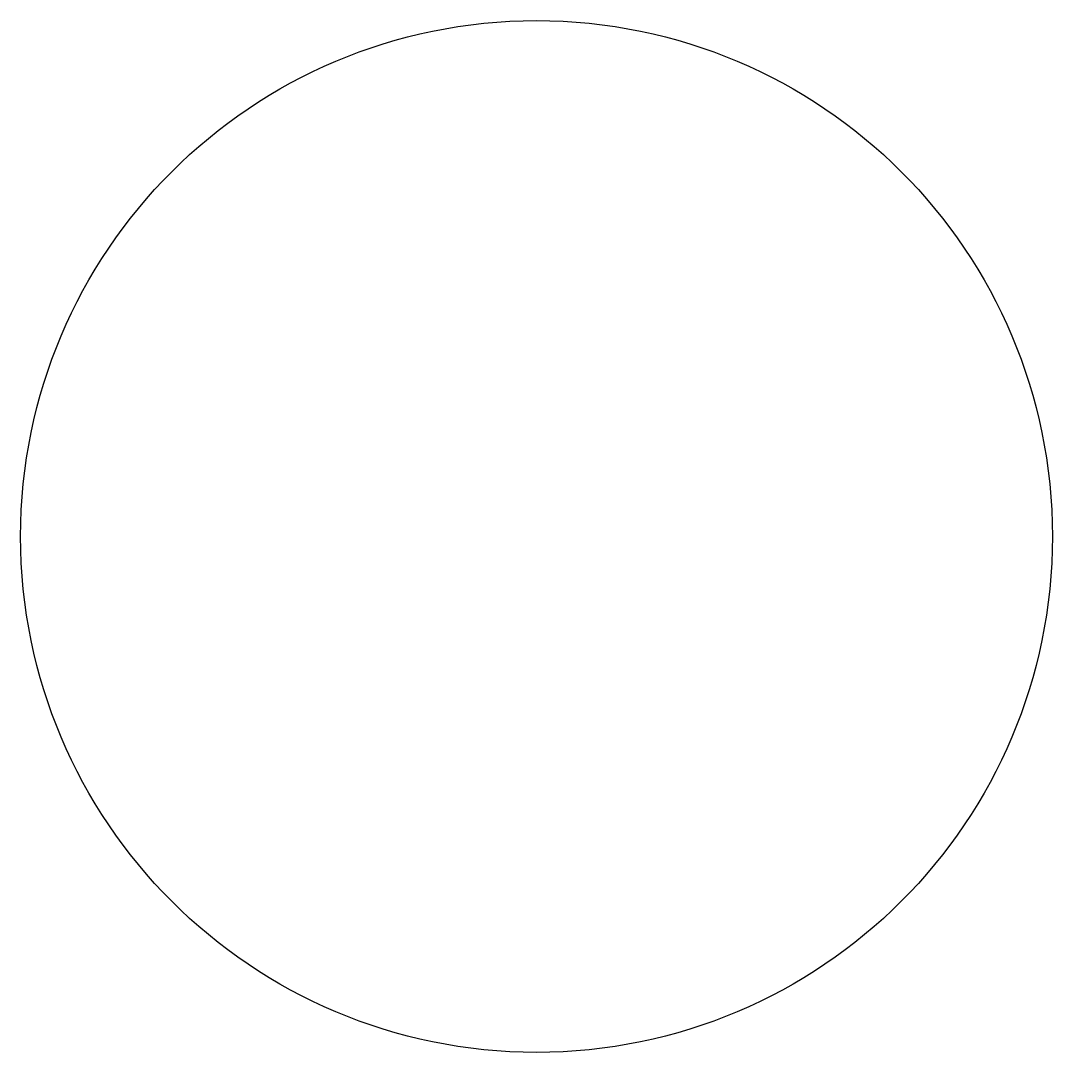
# Model space of a CAD drawing. Extents: x -2.18 to 2.18, y -2.18 to 2.18.
import ezdxf

# ---------------------------------------------------------------- set-up
doc = ezdxf.new("R2010")
doc.units = 0
doc.layers.add('MODELSKETCH_VISIBLE', color=7, linetype='CONTINUOUS')

msp = doc.modelspace()

# ---------------------------------------------------------------- linework, layer by layer
at = {"layer": 'MODELSKETCH_VISIBLE'}
msp.add_circle((0, 0), 2.1756, dxfattribs=at)

doc.saveas('drawing.dxf')
